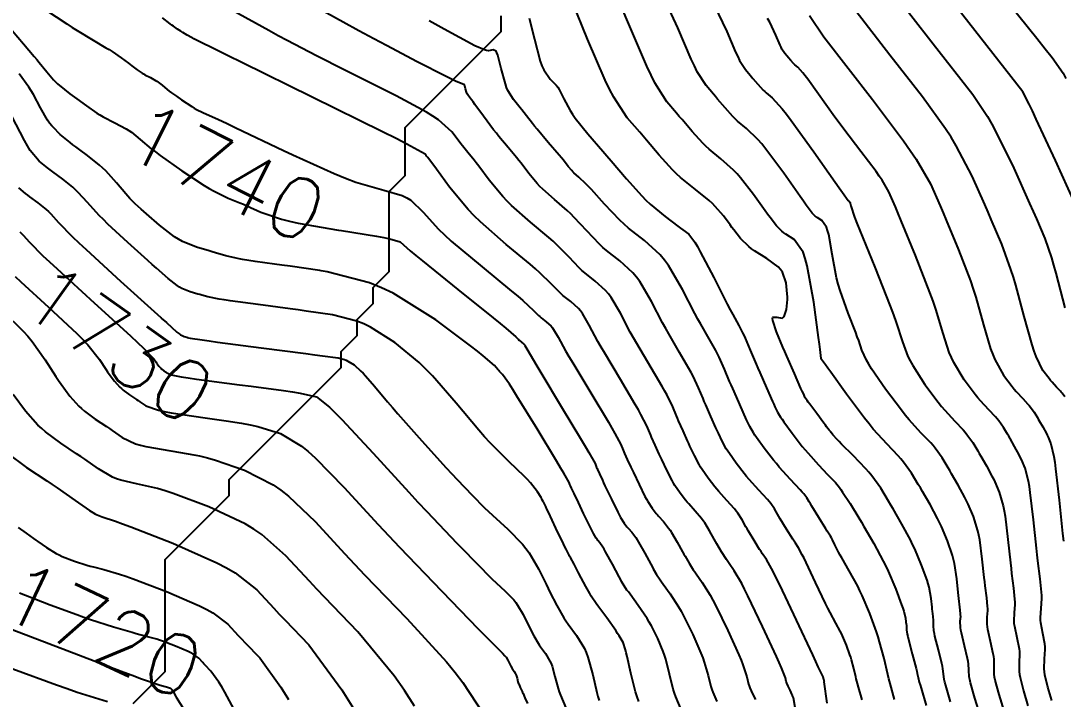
# Model space of a CAD drawing. Header units: metres. Extents: x 837475 to 838479, y 1189012 to 1191015.
# Drawn here: x 837890 to 837955.1, y 1189158.7 to 1189201.1 of the extents above; entities that cross this region are included whole.
import ezdxf

# ---------------------------------------------------------------- set-up
doc = ezdxf.new("R2010")
doc.units = ezdxf.units.M
doc.header["$LTSCALE"] = 0.3
for name, color, linetype in [('COTAS 10', 1, 'Continuous'), ('COTAS INT', 252, 'Continuous'), ('DRENAJE', 5, 'Continuous')]:
    doc.layers.add(name, color=color, linetype=linetype)
doc.styles.get("Standard").update_dxf_attribs({"font": 'simplex.shx'})

msp = doc.modelspace()

# ---------------------------------------------------------------- linework, layer by layer
at = {"layer": 'COTAS 10'}
for points in [[(837955.794, 1189189.764), (837954.602, 1189192.382), (837953.411, 1189194.965), (837953.172, 1189195.473), (837952.972, 1189195.892), (837952.574, 1189196.659), (837946.196, 1189204.838)], [(837933.296, 1189202.087), (837934.085, 1189200.437), (837934.632, 1189199.149), (837934.762, 1189198.874), (837934.883, 1189198.633), (837935.243, 1189198.059), (837935.545, 1189197.708), (837935.715, 1189197.508), (837936.025, 1189197.139), (837936.352, 1189196.782), (837936.447, 1189196.69), (837936.544, 1189196.6), (837936.911, 1189196.3), (837937.541, 1189195.612), (837937.804, 1189195.278), (837938.106, 1189194.881), (837939.512, 1189192.931), (837940.849, 1189191.032), (837941.106, 1189190.667), (837941.313, 1189190.373), (837941.654, 1189189.891), (837941.679, 1189189.867), (837941.687, 1189189.86), (837941.696, 1189189.854), (837941.732, 1189189.831), (837941.77, 1189189.775), (837941.78, 1189189.748), (837941.789, 1189189.716), (837941.818, 1189189.556), (837942.064, 1189188.848), (837942.21, 1189188.47), (837942.39, 1189188.014), (837943.321, 1189185.708), (837944.286, 1189183.279), (837944.488, 1189182.745), (837944.661, 1189182.27), (837945.049, 1189181.054), (837945.387, 1189180.144), (837945.529, 1189179.862), (837945.693, 1189179.567), (837946.456, 1189178.395), (837947.29, 1189177.276), (837947.498, 1189177.016), (837947.696, 1189176.777), (837948.326, 1189176.09), (837948.841, 1189175.553), (837948.966, 1189175.407), (837949.083, 1189175.264), (837949.441, 1189174.759), (837949.76, 1189174.237), (837949.852, 1189174.082), (837949.946, 1189173.923), (837950.3, 1189173.313), (837950.644, 1189172.671), (837950.732, 1189172.491), (837950.817, 1189172.311), (837951.098, 1189171.656), (837951.339, 1189170.804), (837951.399, 1189170.5), (837951.457, 1189170.166), (837951.64, 1189168.716), (837951.794, 1189167.249), (837951.832, 1189166.905), (837951.869, 1189166.587), (837951.987, 1189165.663), (837952.058, 1189164.974), (837952.064, 1189164.803), (837952.066, 1189164.642), (837952.026, 1189164.136), (837952.005, 1189163.626), (837952.018, 1189163.463), (837952.04, 1189163.29), (837952.189, 1189162.587), (837952.338, 1189161.881), (837952.359, 1189161.707), (837952.372, 1189161.542), (837952.349, 1189161.022), (837952.341, 1189160.472), (837952.364, 1189160.287), (837952.397, 1189160.089), (837952.607, 1189159.256), (837952.892, 1189158.33)], [(837944.553, 1189158.722), (837944.281, 1189159.72), (837944.21, 1189159.997), (837944.14, 1189160.275), (837943.9, 1189161.283), (837943.626, 1189162.326), (837943.533, 1189162.627), (837943.434, 1189162.933), (837943.017, 1189164.079), (837942.538, 1189165.205), (837942.4, 1189165.499), (837942.26, 1189165.784), (837941.733, 1189166.749), (837941.262, 1189167.555), (837941.157, 1189167.74), (837941.064, 1189167.909), (837940.819, 1189168.385), (837940.674, 1189168.69), (837940.617, 1189168.804), (837940.559, 1189168.91), (837940.43, 1189169.114), (837940.359, 1189169.227), (837940.273, 1189169.366), (837939.837, 1189170.073), (837939.396, 1189170.793), (837939.307, 1189170.939), (837939.232, 1189171.063), (837939.081, 1189171.32), (837938.889, 1189171.56), (837938.789, 1189171.673), (837938.668, 1189171.807), (837938.061, 1189172.459), (837937.357, 1189173.236), (837937.175, 1189173.448), (837936.999, 1189173.659), (837936.411, 1189174.411), (837935.939, 1189175.069), (837935.836, 1189175.222), (837935.745, 1189175.361), (837935.518, 1189175.756), (837935.321, 1189176.178), (837935.25, 1189176.334), (837935.172, 1189176.508), (837934.826, 1189177.281), (837934.45, 1189178.137), (837934.352, 1189178.364), (837934.256, 1189178.587), (837933.933, 1189179.356), (837933.6, 1189180.096), (837933.498, 1189180.3), (837933.392, 1189180.504), (837932.975, 1189181.239), (837932.451, 1189182.158), (837932.278, 1189182.478), (837932.093, 1189182.827), (837931.324, 1189184.324), (837930.441, 1189185.816), (837930.185, 1189186.162), (837929.924, 1189186.478), (837928.937, 1189187.378), (837927.934, 1189188.156), (837927.662, 1189188.397), (837927.392, 1189188.649), (837926.441, 1189189.648), (837925.625, 1189190.559), (837925.442, 1189190.755), (837925.277, 1189190.927), (837924.833, 1189191.346), (837924.536, 1189191.605), (837924.463, 1189191.677), (837924.394, 1189191.749), (837924.179, 1189192.006), (837923.873, 1189192.394), (837923.746, 1189192.547), (837923.601, 1189192.72), (837922.926, 1189193.512), (837922.234, 1189194.326), (837922.078, 1189194.514), (837921.938, 1189194.685), (837921.562, 1189195.166), (837921.271, 1189195.55), (837921.184, 1189195.66), (837921.094, 1189195.771), (837920.748, 1189196.186), (837920.412, 1189196.741), (837920.328, 1189196.941), (837920.249, 1189197.16), (837919.998, 1189198.118), (837919.783, 1189198.961), (837919.726, 1189199.107), (837919.67, 1189199.215), (837919.478, 1189199.294), (837919.191, 1189199.23), (837919.076, 1189199.248), (837918.945, 1189199.283), (837918.341, 1189199.54), (837916.437, 1189200.58), (837915.486, 1189201.109)], [(837889.443, 1189200.49), (837890.156, 1189199.658), (837890.817, 1189198.883), (837890.979, 1189198.689), (837891.132, 1189198.504), (837891.607, 1189197.911), (837892.028, 1189197.416), (837892.147, 1189197.293), (837892.267, 1189197.176), (837892.705, 1189196.805), (837893.048, 1189196.549), (837893.186, 1189196.446), (837893.332, 1189196.338), (837893.484, 1189196.225), (837894.078, 1189195.785), (837894.734, 1189195.34), (837894.925, 1189195.225), (837895.12, 1189195.113), (837895.855, 1189194.738), (837896.561, 1189194.365), (837896.737, 1189194.254), (837896.904, 1189194.139), (837897.437, 1189193.699), (837898.127, 1189193.117), (837898.393, 1189192.914), (837898.691, 1189192.692), (837900.04, 1189191.739), (837901.432, 1189190.825), (837901.758, 1189190.628), (837902.058, 1189190.456), (837902.928, 1189190.036), (837903.668, 1189189.741), (837903.886, 1189189.647), (837904.11, 1189189.549), (837904.968, 1189189.15), (837906.26, 1189188.716), (837906.757, 1189188.596), (837907.314, 1189188.475), (837909.831, 1189188.038), (837910.02, 1189188.008), (837912.194, 1189187.657), (837912.654, 1189187.572), (837913.03, 1189187.495), (837913.687, 1189187.291), (837914.303, 1189186.747), (837914.654, 1189186.456), (837915.083, 1189186.104), (837917.282, 1189184.327), (837919.485, 1189182.55), (837919.917, 1189182.197), (837920.271, 1189181.906), (837920.907, 1189181.359), (837921.042, 1189181.219), (837921.08, 1189181.183), (837921.118, 1189181.149), (837921.259, 1189181.039), (837921.398, 1189180.913), (837921.435, 1189180.868), (837921.471, 1189180.819), (837921.595, 1189180.609), (837921.997, 1189179.915), (837922.208, 1189179.562), (837922.462, 1189179.138), (837923.739, 1189177.025), (837925.011, 1189174.913), (837925.262, 1189174.49), (837925.468, 1189174.138), (837925.849, 1189173.452), (837925.949, 1189173.215), (837925.978, 1189173.147), (837926.008, 1189173.077), (837926.124, 1189172.813), (837926.312, 1189172.406), (837926.387, 1189172.245), (837926.473, 1189172.063), (837926.869, 1189171.233), (837927.272, 1189170.415), (837927.363, 1189170.24), (837927.445, 1189170.088), (837927.663, 1189169.727), (837927.833, 1189169.51), (837927.883, 1189169.449), (837927.936, 1189169.388), (837928.139, 1189169.164), (837928.394, 1189168.826), (837928.479, 1189168.693), (837928.571, 1189168.542), (837928.957, 1189167.856), (837929.33, 1189167.166), (837929.414, 1189167.013), (837929.49, 1189166.877), (837929.696, 1189166.522), (837929.918, 1189166.187), (837930.004, 1189166.063), (837930.101, 1189165.925), (837930.542, 1189165.312), (837931.071, 1189164.497), (837931.223, 1189164.231), (837931.378, 1189163.948), (837931.959, 1189162.783), (837932.469, 1189161.611), (837932.579, 1189161.325), (837932.676, 1189161.055), (837932.912, 1189160.216), (837933.086, 1189159.52), (837933.144, 1189159.34), (837933.206, 1189159.166), (837933.463, 1189158.583)], [(837889.64, 1189185.134), (837889.994, 1189184.804), (837891.723, 1189183.226), (837893.478, 1189181.581), (837893.849, 1189181.208), (837894.169, 1189180.872), (837894.908, 1189179.959), (837895.3, 1189179.338), (837895.402, 1189179.185), (837895.501, 1189179.042), (837895.832, 1189178.595), (837896.167, 1189178.225), (837896.268, 1189178.13), (837896.373, 1189178.039), (837896.783, 1189177.735), (837897.201, 1189177.458), (837897.312, 1189177.383), (837897.42, 1189177.309), (837897.791, 1189177.048), (837898.576, 1189176.78), (837898.946, 1189176.701), (837899.381, 1189176.62), (837901.502, 1189176.314), (837902.822, 1189176.114), (837903.776, 1189175.969), (837904.308, 1189175.865), (837904.797, 1189175.757), (837906.209, 1189175.334), (837907.509, 1189174.544), (837907.926, 1189174.205), (837908.369, 1189173.814), (837910.179, 1189171.964), (837912.315, 1189169.639), (837912.963, 1189168.947), (837913.636, 1189168.234), (837916.273, 1189165.487), (837918.558, 1189163.138), (837919.009, 1189162.676), (837919.381, 1189162.297), (837920.07, 1189161.606), (837920.227, 1189161.446), (837920.264, 1189161.401), (837920.298, 1189161.354), (837920.399, 1189161.183), (837920.479, 1189161.015), (837920.501, 1189160.972), (837920.522, 1189160.93), (837920.595, 1189160.788), (837920.671, 1189160.657), (837920.717, 1189160.587), (837920.807, 1189160.465), (837920.891, 1189160.327), (837920.91, 1189160.283), (837920.929, 1189160.235), (837920.981, 1189160.043), (837921.038, 1189159.827), (837921.059, 1189159.765), (837921.082, 1189159.703), (837921.183, 1189159.47), (837921.298, 1189159.225), (837921.329, 1189159.155), (837921.36, 1189159.084), (837921.473, 1189158.817), (837921.623, 1189158.462)], [(837903.61, 1189157.556), (837902.731, 1189159.171), (837902.531, 1189159.513), (837902.35, 1189159.808), (837901.851, 1189160.495), (837901.507, 1189160.853), (837901.423, 1189160.941), (837901.344, 1189161.025), (837901.099, 1189161.291), (837900.748, 1189161.553), (837900.602, 1189161.634), (837900.434, 1189161.718), (837899.654, 1189162.056), (837898.841, 1189162.363), (837898.652, 1189162.428), (837898.48, 1189162.484), (837897.991, 1189162.617), (837897.416, 1189162.759), (837897.19, 1189162.821), (837896.935, 1189162.893), (837895.771, 1189163.237), (837894.343, 1189163.697), (837893.921, 1189163.842), (837893.488, 1189163.994), (837891.828, 1189164.61), (837890.277, 1189165.21), (837889.912, 1189165.354)]]:
    msp.add_lwpolyline(points, dxfattribs=at)
at = {"layer": 'COTAS INT'}
for points in [[(837949.919, 1189157.67), (837949.571, 1189158.798), (837949.305, 1189159.752), (837949.258, 1189159.955), (837949.223, 1189160.133), (837949.19, 1189160.556), (837949.176, 1189160.941), (837949.152, 1189161.096), (837949.119, 1189161.271), (837948.927, 1189162.073), (837948.735, 1189162.877), (837948.702, 1189163.053), (837948.678, 1189163.209), (837948.665, 1189163.601), (837948.688, 1189163.895), (837948.687, 1189163.989), (837948.683, 1189164.087), (837948.642, 1189164.488), (837948.574, 1189165.024), (837948.552, 1189165.209), (837948.53, 1189165.409), (837948.441, 1189166.261), (837948.295, 1189167.204), (837948.236, 1189167.461), (837948.17, 1189167.717), (837947.866, 1189168.627), (837947.484, 1189169.521), (837947.368, 1189169.766), (837947.248, 1189170.01), (837946.779, 1189170.886), (837946.297, 1189171.717), (837946.169, 1189171.934), (837946.043, 1189172.144), (837945.609, 1189172.857), (837945.12, 1189173.545), (837944.961, 1189173.74), (837944.791, 1189173.938), (837944.089, 1189174.671), (837943.232, 1189175.603), (837942.964, 1189175.927), (837942.683, 1189176.279), (837941.556, 1189177.789), (837940.578, 1189179.154), (837940.392, 1189179.415), (837940.241, 1189179.625), (837940, 1189179.961), (837939.995, 1189179.968), (837939.991, 1189179.974), (837939.985, 1189179.988), (837939.979, 1189180.003), (837939.977, 1189180.011), (837939.977, 1189180.023), (837939.907, 1189180.569), (837939.862, 1189180.91), (837939.806, 1189181.332), (837939.513, 1189183.539), (837939.104, 1189185.807), (837938.976, 1189186.267), (837938.841, 1189186.654), (837938.298, 1189187.446), (837937.77, 1189187.771), (837937.644, 1189187.864), (837937.527, 1189187.958), (837937.176, 1189188.308), (837936.779, 1189188.824), (837936.633, 1189189.023), (837936.471, 1189189.246), (837935.754, 1189190.254), (837934.943, 1189191.304), (837934.721, 1189191.554), (837934.501, 1189191.786), (837933.718, 1189192.475), (837932.971, 1189193.086), (837932.774, 1189193.268), (837932.581, 1189193.456), (837931.917, 1189194.182), (837931.286, 1189194.933), (837931.113, 1189195.136), (837930.941, 1189195.338), (837930.326, 1189196.052), (837929.593, 1189197.221), (837929.347, 1189197.709), (837929.083, 1189198.269), (837927.971, 1189200.888), (837926.846, 1189203.559)], [(837944.174, 1189203.26), (837946.971, 1189199.673), (837949.442, 1189196.505), (837950.356, 1189195.13), (837950.629, 1189194.651), (837950.911, 1189194.13), (837952.001, 1189191.893), (837952.997, 1189189.693), (837953.22, 1189189.194), (837953.419, 1189188.743), (837953.944, 1189187.515), (837954.364, 1189186.292), (837954.496, 1189185.845), (837954.635, 1189185.351), (837955.197, 1189183.173)], [(837950.68, 1189203.467), (837953.443, 1189200.026), (837953.972, 1189199.355), (837954.399, 1189198.805), (837955.087, 1189197.839), (837955.258, 1189197.502)], [(837951.406, 1189158), (837951.089, 1189159.027), (837950.851, 1189159.92), (837950.811, 1189160.121), (837950.782, 1189160.302), (837950.77, 1189160.789), (837950.774, 1189161.241), (837950.756, 1189161.401), (837950.728, 1189161.576), (837950.558, 1189162.33), (837950.387, 1189163.084), (837950.36, 1189163.258), (837950.341, 1189163.417), (837950.345, 1189163.868), (837950.377, 1189164.269), (837950.376, 1189164.396), (837950.37, 1189164.53), (837950.315, 1189165.076), (837950.221, 1189165.806), (837950.192, 1189166.057), (837950.162, 1189166.329), (837950.041, 1189167.489), (837949.876, 1189168.685), (837949.818, 1189168.98), (837949.754, 1189169.26), (837949.482, 1189170.141), (837949.15, 1189170.916), (837949.05, 1189171.129), (837948.946, 1189171.341), (837948.54, 1189172.099), (837948.122, 1189172.82), (837948.011, 1189173.008), (837947.902, 1189173.191), (837947.525, 1189173.808), (837947.102, 1189174.404), (837946.963, 1189174.574), (837946.816, 1189174.745), (837946.208, 1189175.38), (837945.463, 1189176.192), (837945.229, 1189176.474), (837944.983, 1189176.782), (837943.998, 1189178.103), (837943.123, 1189179.378), (837942.947, 1189179.657), (837942.801, 1189179.903), (837942.512, 1189180.524), (837942.319, 1189181.129), (837942.233, 1189181.365), (837942.132, 1189181.631), (837941.652, 1189182.84), (837941.153, 1189184.258), (837941.04, 1189184.657), (837940.939, 1189185.058), (837940.668, 1189186.526), (837940.447, 1189187.754), (837940.378, 1189188.002), (837940.306, 1189188.212), (837940.015, 1189188.639), (837939.733, 1189188.813), (837939.665, 1189188.862), (837939.603, 1189188.913), (837939.415, 1189189.1), (837939.046, 1189189.598), (837938.869, 1189189.845), (837938.66, 1189190.139), (837937.633, 1189191.593), (837936.524, 1189193.093), (837936.263, 1189193.416), (837936.021, 1189193.699), (837935.315, 1189194.387), (837934.757, 1189194.843), (837934.61, 1189194.979), (837934.466, 1189195.119), (837933.971, 1189195.66), (837933.5, 1189196.22), (837933.371, 1189196.372), (837933.243, 1189196.523), (837932.784, 1189197.055), (837932.238, 1189197.927), (837932.055, 1189198.291), (837931.857, 1189198.709), (837931.028, 1189200.663), (837929.97, 1189202.968)], [(837942.534, 1189158.699), (837942.494, 1189158.836), (837942.348, 1189159.341), (837942.208, 1189159.855), (837942.171, 1189159.999), (837942.135, 1189160.142), (837942.012, 1189160.662), (837941.87, 1189161.2), (837941.822, 1189161.355), (837941.771, 1189161.512), (837941.556, 1189162.103), (837941.309, 1189162.684), (837941.238, 1189162.836), (837941.166, 1189162.983), (837940.894, 1189163.481), (837940.529, 1189164.157), (837940.398, 1189164.417), (837940.254, 1189164.709), (837939.627, 1189166.024), (837939.029, 1189167.282), (837938.904, 1189167.537), (837938.797, 1189167.752), (837938.556, 1189168.19), (837938.364, 1189168.476), (837938.288, 1189168.595), (837938.202, 1189168.73), (837937.809, 1189169.363), (837937.415, 1189170.009), (837937.328, 1189170.154), (837937.251, 1189170.284), (837937.056, 1189170.627), (837936.826, 1189170.956), (837936.727, 1189171.077), (837936.613, 1189171.211), (837936.076, 1189171.8), (837935.473, 1189172.466), (837935.317, 1189172.648), (837935.166, 1189172.829), (837934.661, 1189173.474), (837934.24, 1189174.073), (837934.141, 1189174.225), (837934.051, 1189174.372), (837933.788, 1189174.851), (837933.552, 1189175.355), (837933.478, 1189175.516), (837933.4, 1189175.688), (837933.086, 1189176.387), (837932.762, 1189177.125), (837932.677, 1189177.321), (837932.595, 1189177.513), (837932.316, 1189178.175), (837931.974, 1189178.904), (837931.851, 1189179.138), (837931.716, 1189179.386), (837931.128, 1189180.396), (837930.453, 1189181.554), (837930.264, 1189181.895), (837930.074, 1189182.244), (837929.378, 1189183.581), (837928.647, 1189184.817), (837928.435, 1189185.103), (837928.219, 1189185.365), (837927.402, 1189186.11), (837926.571, 1189186.755), (837926.345, 1189186.954), (837926.122, 1189187.163), (837925.334, 1189187.99), (837924.555, 1189188.828), (837924.337, 1189189.043), (837924.118, 1189189.251), (837923.323, 1189189.942), (837922.588, 1189190.583), (837922.408, 1189190.761), (837922.238, 1189190.937), (837921.708, 1189191.575), (837921.228, 1189192.21), (837921.09, 1189192.386), (837920.949, 1189192.562), (837920.419, 1189193.196), (837919.851, 1189193.881), (837919.687, 1189194.088), (837919.519, 1189194.304), (837918.885, 1189195.146), (837918.342, 1189195.884), (837918.231, 1189196.033), (837918.138, 1189196.158), (837917.942, 1189196.412), (837917.864, 1189196.54), (837917.845, 1189196.586), (837917.827, 1189196.637), (837917.769, 1189196.858), (837917.719, 1189197.052), (837917.706, 1189197.086), (837917.693, 1189197.111), (837917.649, 1189197.129), (837917.176, 1189197.322), (837916.893, 1189197.457), (837916.545, 1189197.628), (837914.736, 1189198.54), (837912.821, 1189199.552), (837912.025, 1189199.971), (837911.107, 1189200.468), (837910.117, 1189201.01), (837907.882, 1189202.253)], [(837948.053, 1189158.569), (837947.759, 1189159.583), (837947.705, 1189159.789), (837947.663, 1189159.963), (837947.611, 1189160.322), (837947.578, 1189160.641), (837947.548, 1189160.79), (837947.509, 1189160.965), (837947.296, 1189161.816), (837947.082, 1189162.671), (837947.044, 1189162.848), (837947.015, 1189163), (837946.984, 1189163.333), (837946.999, 1189163.521), (837946.999, 1189163.581), (837946.996, 1189163.644), (837946.97, 1189163.9), (837946.926, 1189164.243), (837946.913, 1189164.361), (837946.898, 1189164.489), (837946.841, 1189165.033), (837946.713, 1189165.723), (837946.655, 1189165.942), (837946.585, 1189166.174), (837946.25, 1189167.113), (837945.817, 1189168.125), (837945.686, 1189168.403), (837945.55, 1189168.68), (837945.019, 1189169.672), (837944.473, 1189170.614), (837944.327, 1189170.86), (837944.185, 1189171.098), (837943.692, 1189171.906), (837943.139, 1189172.685), (837942.958, 1189172.907), (837942.766, 1189173.131), (837941.971, 1189173.961), (837941.246, 1189174.673), (837941.098, 1189174.823), (837940.973, 1189174.952), (837940.709, 1189175.247), (837940.603, 1189175.391), (837940.577, 1189175.424), (837940.552, 1189175.455), (837940.476, 1189175.545), (837940.315, 1189175.746), (837940.238, 1189175.847), (837940.147, 1189175.969), (837939.698, 1189176.571), (837939.258, 1189177.168), (837939.172, 1189177.286), (837939.102, 1189177.383), (837938.977, 1189177.564), (837938.861, 1189177.824), (837938.795, 1189177.97), (837938.715, 1189178.149), (837938.307, 1189179.067), (837937.829, 1189180.157), (837937.704, 1189180.444), (837937.584, 1189180.725), (837937.179, 1189181.688), (837936.951, 1189182.389), (837936.941, 1189182.504), (837936.955, 1189182.585), (837937.2, 1189182.595), (837937.536, 1189182.539), (837937.608, 1189182.579), (837937.67, 1189182.643), (837937.814, 1189183.075), (837937.863, 1189183.688), (837937.864, 1189183.867), (837937.859, 1189184.05), (837937.798, 1189184.743), (837937.554, 1189185.412), (837937.433, 1189185.579), (837937.29, 1189185.739), (837936.581, 1189186.254), (837935.807, 1189186.73), (837935.623, 1189186.866), (837935.451, 1189187.004), (837934.937, 1189187.517), (837934.512, 1189188.05), (837934.396, 1189188.201), (837934.282, 1189188.353), (837933.874, 1189188.915), (837933.361, 1189189.515), (837933.18, 1189189.692), (837932.981, 1189189.873), (837932.122, 1189190.563), (837931.185, 1189191.328), (837930.937, 1189191.557), (837930.695, 1189191.793), (837929.863, 1189192.703), (837929.071, 1189193.645), (837928.855, 1189193.9), (837928.639, 1189194.154), (837927.867, 1189195.049), (837927.019, 1189196.338), (837926.755, 1189196.84), (837926.479, 1189197.404), (837925.374, 1189199.965), (837924.4, 1189202.367)], [(837891.537, 1189201.786), (837892.865, 1189200.905), (837893.194, 1189200.693), (837893.507, 1189200.496), (837894.497, 1189199.901), (837895.302, 1189199.426), (837895.498, 1189199.303), (837895.682, 1189199.185), (837896.251, 1189198.791), (837896.704, 1189198.453), (837896.816, 1189198.37), (837896.922, 1189198.291), (837897.253, 1189198.045), (837897.558, 1189197.839), (837897.646, 1189197.785), (837897.737, 1189197.733), (837898.078, 1189197.56), (837898.405, 1189197.386), (837898.486, 1189197.335), (837898.564, 1189197.282), (837898.811, 1189197.078), (837899.131, 1189196.808), (837899.255, 1189196.713), (837899.393, 1189196.611), (837899.707, 1189196.389), (837900.018, 1189196.168), (837900.664, 1189195.745), (837900.815, 1189195.653), (837900.955, 1189195.573), (837901.358, 1189195.378), (837902.327, 1189194.94), (837902.823, 1189194.706), (837903.418, 1189194.423), (837906.388, 1189192.998), (837906.985, 1189192.726), (837909.547, 1189191.558), (837910.261, 1189191.266), (837910.905, 1189191.021), (837912.65, 1189190.524), (837913.813, 1189190.195), (837914.09, 1189190.056), (837914.349, 1189189.896), (837915.12, 1189189.147), (837916.075, 1189188.085), (837916.449, 1189187.729), (837916.871, 1189187.345), (837918.792, 1189185.731), (837920.643, 1189184.225), (837921.022, 1189183.909), (837921.342, 1189183.637), (837922.014, 1189183.017), (837922.312, 1189182.705), (837922.396, 1189182.626), (837922.481, 1189182.551), (837922.795, 1189182.307), (837923.103, 1189182.026), (837923.185, 1189181.927), (837923.265, 1189181.819), (837923.541, 1189181.352), (837924.016, 1189180.498), (837924.222, 1189180.145), (837924.459, 1189179.742), (837925.586, 1189177.867), (837926.687, 1189176.031), (837926.909, 1189175.652), (837927.095, 1189175.33), (837927.466, 1189174.633), (837927.61, 1189174.29), (837927.653, 1189174.19), (837927.697, 1189174.089), (837927.864, 1189173.707), (837928.084, 1189173.226), (837928.16, 1189173.063), (837928.243, 1189172.886), (837928.599, 1189172.138), (837928.967, 1189171.404), (837929.058, 1189171.237), (837929.143, 1189171.085), (837929.413, 1189170.664), (837929.666, 1189170.34), (837929.742, 1189170.249), (837929.82, 1189170.158), (837930.123, 1189169.823), (837930.449, 1189169.422), (837930.541, 1189169.289), (837930.635, 1189169.146), (837930.982, 1189168.549), (837931.31, 1189167.945), (837931.393, 1189167.798), (837931.471, 1189167.66), (837931.724, 1189167.233), (837931.989, 1189166.823), (837932.075, 1189166.696), (837932.167, 1189166.562), (837932.546, 1189166.031), (837933.043, 1189165.224), (837933.209, 1189164.917), (837933.388, 1189164.574), (837934.139, 1189163.031), (837934.828, 1189161.505), (837934.968, 1189161.173), (837935.085, 1189160.879), (837935.327, 1189160.142), (837935.442, 1189159.684), (837935.48, 1189159.565), (837935.521, 1189159.45), (837935.69, 1189159.066), (837935.863, 1189158.72)], [(837938.436, 1189157.71), (837938.257, 1189158.818), (837938.194, 1189158.945), (837938.178, 1189158.981), (837938.161, 1189159.017), (837938.104, 1189159.151), (837938.041, 1189159.295), (837938.022, 1189159.338), (837938.001, 1189159.382), (837937.917, 1189159.549), (837937.836, 1189159.734), (837937.816, 1189159.79), (837937.797, 1189159.847), (837937.742, 1189160.069), (837937.495, 1189160.703), (837937.356, 1189161.02), (837937.187, 1189161.399), (837936.319, 1189163.279), (837935.398, 1189165.199), (837935.195, 1189165.603), (837935.015, 1189165.952), (837934.549, 1189166.751), (837934.233, 1189167.2), (837934.146, 1189167.329), (837934.06, 1189167.459), (837933.752, 1189167.943), (837933.453, 1189168.443), (837933.371, 1189168.583), (837933.291, 1189168.725), (837933.006, 1189169.241), (837932.699, 1189169.749), (837932.603, 1189169.885), (837932.504, 1189170.019), (837932.107, 1189170.482), (837931.704, 1189170.927), (837931.6, 1189171.049), (837931.499, 1189171.17), (837931.162, 1189171.6), (837930.842, 1189172.081), (837930.752, 1189172.233), (837930.662, 1189172.393), (837930.329, 1189173.042), (837930.013, 1189173.709), (837929.932, 1189173.881), (837929.856, 1189174.047), (837929.605, 1189174.6), (837929.385, 1189175.101), (837929.328, 1189175.234), (837929.272, 1189175.364), (837929.083, 1189175.814), (837928.721, 1189176.521), (837928.556, 1189176.814), (837928.363, 1189177.149), (837927.433, 1189178.71), (837926.457, 1189180.346), (837926.236, 1189180.728), (837926.035, 1189181.08), (837925.487, 1189182.095), (837925.059, 1189182.818), (837924.935, 1189182.986), (837924.809, 1189183.139), (837924.33, 1189183.575), (837923.844, 1189183.952), (837923.712, 1189184.069), (837923.582, 1189184.191), (837923.121, 1189184.675), (837922.413, 1189185.367), (837922.127, 1189185.62), (837921.802, 1189185.901), (837920.302, 1189187.135), (837918.692, 1189188.54), (837918.298, 1189188.928), (837917.925, 1189189.315), (837916.765, 1189190.711), (837915.939, 1189191.843), (837915.777, 1189192.064), (837915.644, 1189192.245), (837915.404, 1189192.565), (837915.347, 1189192.634), (837915.329, 1189192.657), (837915.31, 1189192.682), (837915.233, 1189192.784), (837914.104, 1189193.397), (837913.421, 1189193.744), (837912.577, 1189194.167), (837908.193, 1189196.335), (837903.786, 1189198.5), (837902.928, 1189198.922), (837902.228, 1189199.267), (837901.005, 1189199.871), (837900.787, 1189199.984), (837900.721, 1189200.02), (837900.651, 1189200.058), (837900.376, 1189200.211), (837900.105, 1189200.369), (837900.038, 1189200.41), (837899.975, 1189200.45), (837899.777, 1189200.585), (837899.525, 1189200.77), (837899.428, 1189200.841), (837899.319, 1189200.92), (837898.826, 1189201.28)], [(837940.346, 1189158.481), (837940.172, 1189159.814), (837940.174, 1189159.84), (837940.173, 1189159.847), (837940.172, 1189159.855), (837940.166, 1189159.883), (837940.157, 1189159.912), (837940.155, 1189159.921), (837940.152, 1189159.929), (837940.143, 1189159.96), (837940.135, 1189159.991), (837940.133, 1189160), (837940.13, 1189160.009), (837940.123, 1189160.04), (837940.114, 1189160.073), (837940.111, 1189160.083), (837940.108, 1189160.092), (837940.095, 1189160.128), (837940.08, 1189160.164), (837940.076, 1189160.173), (837940.071, 1189160.182), (837940.055, 1189160.212), (837939.796, 1189160.759), (837939.639, 1189161.094), (837939.445, 1189161.508), (837938.435, 1189163.664), (837937.385, 1189165.875), (837937.165, 1189166.323), (837936.977, 1189166.701), (837936.552, 1189167.47), (837936.298, 1189167.838), (837936.217, 1189167.962), (837936.131, 1189168.094), (837935.78, 1189168.653), (837935.434, 1189169.226), (837935.35, 1189169.369), (837935.271, 1189169.504), (837935.031, 1189169.934), (837934.762, 1189170.353), (837934.665, 1189170.481), (837934.558, 1189170.615), (837934.092, 1189171.141), (837933.588, 1189171.697), (837933.458, 1189171.849), (837933.333, 1189171.999), (837932.912, 1189172.537), (837932.541, 1189173.077), (837932.447, 1189173.229), (837932.356, 1189173.383), (837932.058, 1189173.947), (837931.782, 1189174.532), (837931.705, 1189174.699), (837931.628, 1189174.867), (837931.345, 1189175.494), (837931.073, 1189176.113), (837931.002, 1189176.277), (837930.933, 1189176.438), (837930.7, 1189176.995), (837930.347, 1189177.713), (837930.204, 1189177.976), (837930.04, 1189178.268), (837928.455, 1189180.95), (837928.25, 1189181.311), (837928.055, 1189181.662), (837927.432, 1189182.838), (837926.853, 1189183.818), (837926.685, 1189184.044), (837926.514, 1189184.252), (837925.866, 1189184.842), (837925.207, 1189185.354), (837925.029, 1189185.512), (837924.852, 1189185.677), (837924.227, 1189186.332), (837923.484, 1189187.098), (837923.232, 1189187.332), (837922.96, 1189187.576), (837921.812, 1189188.538), (837920.64, 1189189.562), (837920.353, 1189189.844), (837920.082, 1189190.126), (837919.237, 1189191.143), (837918.584, 1189192.026), (837918.433, 1189192.225), (837918.296, 1189192.403), (837917.911, 1189192.88), (837917.576, 1189193.289), (837917.47, 1189193.424), (837917.359, 1189193.569), (837916.909, 1189194.17), (837916.08, 1189194.919), (837915.729, 1189195.156), (837915.326, 1189195.407), (837913.432, 1189196.42), (837911.307, 1189197.47), (837910.758, 1189197.744), (837910.226, 1189198.011), (837908.446, 1189198.911), (837906.619, 1189199.869), (837906.058, 1189200.171), (837905.472, 1189200.489), (837903.157, 1189201.772)], [(837921.735, 1189201.276), (837922.074, 1189199.954), (837922.434, 1189198.575), (837922.538, 1189198.284), (837922.644, 1189198.034), (837923.043, 1189197.459), (837923.426, 1189197.078), (837923.521, 1189196.95), (837923.612, 1189196.811), (837923.902, 1189196.227), (837924.291, 1189195.497), (837924.445, 1189195.267), (837924.618, 1189195.024), (837925.409, 1189194.046), (837926.336, 1189192.969), (837926.596, 1189192.664), (837926.857, 1189192.357), (837927.809, 1189191.224), (837928.764, 1189190.163), (837929.026, 1189189.901), (837929.288, 1189189.653), (837930.227, 1189188.872), (837931.022, 1189188.285), (837931.193, 1189188.159), (837931.343, 1189188.05), (837931.709, 1189187.787), (837932.087, 1189187.274), (837932.244, 1189187.006), (837932.425, 1189186.684), (837933.269, 1189185.067), (837934.112, 1189183.409), (837934.292, 1189183.061), (837934.449, 1189182.762), (837934.822, 1189182.081), (837935.069, 1189181.622), (837935.146, 1189181.462), (837935.226, 1189181.287), (837935.55, 1189180.537), (837935.918, 1189179.662), (837936.027, 1189179.408), (837936.138, 1189179.149), (837936.567, 1189178.174), (837936.943, 1189177.329), (837937.023, 1189177.152), (837937.091, 1189177.001), (837937.248, 1189176.66), (837937.44, 1189176.35), (837937.53, 1189176.218), (837937.638, 1189176.066), (837938.161, 1189175.347), (837938.796, 1189174.527), (837938.974, 1189174.31), (837939.154, 1189174.098), (837939.808, 1189173.369), (837940.374, 1189172.773), (837940.497, 1189172.645), (837940.605, 1189172.533), (837940.875, 1189172.26), (837941.119, 1189171.957), (837941.211, 1189171.826), (837941.314, 1189171.674), (837941.776, 1189170.954), (837942.327, 1189170.052), (837942.486, 1189169.786), (837942.648, 1189169.511), (837943.258, 1189168.459), (837943.852, 1189167.35), (837944.004, 1189167.04), (837944.151, 1189166.73), (837944.635, 1189165.598), (837945.001, 1189164.63), (837945.073, 1189164.423), (837945.132, 1189164.242), (837945.242, 1189163.805), (837945.266, 1189163.569), (837945.273, 1189163.513), (837945.279, 1189163.462), (837945.298, 1189163.313), (837945.309, 1189163.201), (837945.31, 1189163.174), (837945.31, 1189163.148), (837945.304, 1189163.066), (837945.352, 1189162.791), (837945.386, 1189162.643), (837945.43, 1189162.464), (837945.665, 1189161.56), (837945.9, 1189160.66), (837945.944, 1189160.485), (837945.98, 1189160.341), (837946.031, 1189160.089), (837946.104, 1189159.794), (837946.153, 1189159.624), (837946.213, 1189159.415), (837946.536, 1189158.34)], [(837954.379, 1189158.66), (837954.125, 1189159.485), (837953.943, 1189160.257), (837953.917, 1189160.453), (837953.901, 1189160.641), (837953.929, 1189161.255), (837953.971, 1189161.842), (837953.963, 1189162.012), (837953.947, 1189162.186), (837953.82, 1189162.843), (837953.692, 1189163.497), (837953.676, 1189163.668), (837953.668, 1189163.835), (837953.706, 1189164.403), (837953.755, 1189165.016), (837953.753, 1189165.211), (837953.745, 1189165.417), (837953.659, 1189166.251), (837953.516, 1189167.368), (837953.472, 1189167.753), (837953.426, 1189168.169), (837953.24, 1189169.944), (837953.038, 1189171.647), (837952.981, 1189172.019), (837952.923, 1189172.347), (837952.713, 1189173.17), (837952.484, 1189173.707), (837952.414, 1189173.854), (837952.342, 1189174.001), (837952.06, 1189174.527), (837951.771, 1189175.026), (837951.694, 1189175.156), (837951.619, 1189175.283), (837951.357, 1189175.71), (837951.064, 1189176.123), (837950.968, 1189176.241), (837950.866, 1189176.36), (837950.445, 1189176.799), (837949.929, 1189177.362), (837949.767, 1189177.557), (837949.597, 1189177.771), (837948.914, 1189178.686), (837948.262, 1189179.756), (837948.112, 1189180.067), (837947.974, 1189180.385), (837947.586, 1189181.584), (837947.137, 1189183.084), (837946.961, 1189183.59), (837946.763, 1189184.137), (837945.861, 1189186.442), (837944.969, 1189188.614), (837944.777, 1189189.076), (837944.609, 1189189.477), (837944.2, 1189190.426), (837943.779, 1189191.151), (837943.603, 1189191.411), (837943.402, 1189191.698), (837942.46, 1189192.951), (837941.391, 1189194.346), (837941.109, 1189194.722), (837940.834, 1189195.094), (837939.132, 1189197.459), (837938.971, 1189197.673), (837938.832, 1189197.852), (837938.507, 1189198.212), (837938.33, 1189198.357), (837938.283, 1189198.4), (837938.237, 1189198.445), (837938.079, 1189198.617), (837937.929, 1189198.796), (837937.847, 1189198.892), (837937.701, 1189199.062), (837937.527, 1189199.34), (837937.469, 1189199.456), (837937.406, 1189199.589), (837937.142, 1189200.211), (837936.761, 1189201.009), (837936.624, 1189201.252)], [(837939.246, 1189201.445), (837940.131, 1189200.103), (837943.18, 1189196.196), (837945.125, 1189193.605), (837945.543, 1189193.006), (837945.91, 1189192.459), (837946.801, 1189190.915), (837947.405, 1189189.549), (837947.591, 1189189.115), (837947.786, 1189188.657), (837948.556, 1189186.8), (837949.297, 1189184.855), (837949.473, 1189184.342), (837949.636, 1189183.839), (837950.123, 1189182.114), (837950.561, 1189180.626), (837950.694, 1189180.273), (837950.832, 1189179.946), (837951.372, 1189178.977), (837951.904, 1189178.265), (837952.036, 1189178.099), (837952.162, 1189177.947), (837952.564, 1189177.509), (837952.892, 1189177.167), (837952.971, 1189177.074), (837953.046, 1189176.983), (837953.274, 1189176.661), (837953.477, 1189176.329), (837953.536, 1189176.23), (837953.596, 1189176.129), (837953.821, 1189175.74), (837954.04, 1189175.331), (837954.096, 1189175.217), (837954.15, 1189175.102), (837954.329, 1189174.685), (837954.508, 1189173.89), (837954.562, 1189173.538), (837954.619, 1189173.128), (837954.839, 1189171.172), (837955.057, 1189169.089), (837955.112, 1189168.601)], [(837955.19, 1189177.613), (837955.027, 1189177.843), (837954.974, 1189177.908), (837954.917, 1189177.974), (837954.682, 1189178.219), (837954.395, 1189178.532), (837954.305, 1189178.641), (837954.21, 1189178.759), (837953.83, 1189179.269), (837953.401, 1189180.135), (837953.276, 1189180.478), (837953.148, 1189180.866), (837952.66, 1189182.643), (837952.136, 1189184.595), (837951.984, 1189185.093), (837951.83, 1189185.574), (837951.25, 1189187.157), (837950.602, 1189188.7), (837950.406, 1189189.154), (837950.201, 1189189.621), (837949.401, 1189191.404), (837948.41, 1189193.294), (837948.086, 1189193.828), (837947.74, 1189194.367), (837946.311, 1189196.35), (837944.269, 1189198.968), (837942.153, 1189201.681)], [(837931.235, 1189158.1), (837930.891, 1189158.882), (837930.808, 1189159.116), (837930.731, 1189159.357), (837930.497, 1189160.29), (837930.266, 1189161.231), (837930.191, 1189161.477), (837930.11, 1189161.718), (837929.779, 1189162.535), (837929.368, 1189163.323), (837929.237, 1189163.545), (837929.099, 1189163.769), (837928.539, 1189164.592), (837928.036, 1189165.287), (837927.933, 1189165.43), (837927.847, 1189165.551), (837927.668, 1189165.812), (837927.509, 1189166.093), (837927.436, 1189166.228), (837927.35, 1189166.386), (837926.932, 1189167.163), (837926.508, 1189167.939), (837926.418, 1189168.097), (837926.339, 1189168.23), (837926.154, 1189168.505), (837926.051, 1189168.619), (837926.025, 1189168.65), (837925.999, 1189168.68), (837925.913, 1189168.79), (837925.746, 1189169.092), (837925.669, 1189169.244), (837925.578, 1189169.426), (837925.139, 1189170.329), (837924.704, 1189171.24), (837924.615, 1189171.427), (837924.54, 1189171.585), (837924.383, 1189171.92), (837924.32, 1189172.065), (837924.303, 1189172.103), (837924.287, 1189172.141), (837924.232, 1189172.271), (837923.894, 1189172.861), (837923.698, 1189173.189), (837923.459, 1189173.589), (837922.229, 1189175.626), (837920.975, 1189177.669), (837920.721, 1189178.072), (837920.508, 1189178.404), (837920.074, 1189179.019), (837919.894, 1189179.198), (837919.84, 1189179.257), (837919.784, 1189179.319), (837919.57, 1189179.577), (837918.869, 1189180.187), (837918.508, 1189180.472), (837918.073, 1189180.807), (837915.898, 1189182.437), (837913.245, 1189184.087), (837912.509, 1189184.436), (837911.773, 1189184.737), (837909.11, 1189185.435), (837908.752, 1189185.488), (837908.665, 1189185.5), (837906.8, 1189185.77), (837906.286, 1189185.844), (837905.828, 1189185.909), (837904.627, 1189186.074), (837903.831, 1189186.196), (837903.627, 1189186.235), (837903.431, 1189186.275), (837902.785, 1189186.435), (837902.139, 1189186.621), (837901.944, 1189186.677), (837901.741, 1189186.735), (837900.949, 1189186.961), (837900.087, 1189187.318), (837899.84, 1189187.457), (837899.589, 1189187.615), (837898.656, 1189188.334), (837897.84, 1189189.049), (837897.663, 1189189.204), (837897.507, 1189189.341), (837897.124, 1189189.681), (837896.799, 1189190.014), (837896.68, 1189190.146), (837896.549, 1189190.295), (837895.971, 1189190.978), (837895.291, 1189191.725), (837895.096, 1189191.914), (837894.897, 1189192.096), (837894.153, 1189192.692), (837893.673, 1189193.045), (837893.427, 1189193.224), (837893.24, 1189193.366), (837893.058, 1189193.507), (837892.449, 1189193.996), (837891.996, 1189194.457), (837891.913, 1189194.54), (837891.776, 1189194.716), (837891.645, 1189194.902), (837891.214, 1189195.663), (837890.768, 1189196.495), (837890.627, 1189196.725), (837890.479, 1189196.956), (837889.881, 1189197.788)], [(837928.576, 1189158.598), (837928.472, 1189158.891), (837928.375, 1189159.193), (837928.082, 1189160.363), (837927.856, 1189161.407), (837927.802, 1189161.63), (837927.751, 1189161.824), (837927.599, 1189162.286), (837927.364, 1189162.689), (837927.261, 1189162.845), (837927.142, 1189163.02), (837926.578, 1189163.815), (837926.032, 1189164.563), (837925.926, 1189164.708), (837925.839, 1189164.828), (837925.685, 1189165.037), (837925.605, 1189165.173), (837925.565, 1189165.245), (837925.517, 1189165.333), (837925.277, 1189165.779), (837924.987, 1189166.322), (837924.827, 1189166.621), (837924.539, 1189167.159), (837924.308, 1189167.59), (837924.264, 1189167.673), (837924.228, 1189167.739), (837924.17, 1189167.846), (837924.167, 1189167.849), (837924.166, 1189167.851), (837924.164, 1189167.853), (837924.047, 1189168.096), (837923.974, 1189168.248), (837923.883, 1189168.437), (837923.41, 1189169.424), (837922.934, 1189170.417), (837922.842, 1189170.609), (837922.768, 1189170.764), (837922.643, 1189171.027), (837922.631, 1189171.053), (837922.628, 1189171.06), (837922.626, 1189171.066), (837922.616, 1189171.09), (837922.555, 1189171.196), (837922.519, 1189171.255), (837922.476, 1189171.328), (837922.254, 1189171.695), (837921.817, 1189172.256), (837921.638, 1189172.451), (837921.434, 1189172.662), (837920.487, 1189173.567), (837919.304, 1189174.745), (837918.951, 1189175.129), (837918.587, 1189175.539), (837917.179, 1189177.226), (837915.691, 1189178.934), (837915.277, 1189179.356), (837914.861, 1189179.757), (837913.349, 1189181.022), (837911.827, 1189181.969), (837911.405, 1189182.169), (837910.983, 1189182.342), (837909.455, 1189182.742), (837907.813, 1189182.976), (837907.319, 1189183.044), (837906.807, 1189183.114), (837904.816, 1189183.378), (837903.054, 1189183.619), (837902.686, 1189183.674), (837902.372, 1189183.724), (837901.671, 1189183.861), (837901.284, 1189183.973), (837901.166, 1189184.006), (837901.045, 1189184.041), (837900.569, 1189184.177), (837900.052, 1189184.391), (837899.904, 1189184.474), (837899.754, 1189184.569), (837899.194, 1189185), (837898.458, 1189185.652), (837898.196, 1189185.885), (837897.91, 1189186.141), (837896.669, 1189187.259), (837895.429, 1189188.412), (837895.144, 1189188.691), (837894.884, 1189188.952), (837894.155, 1189189.748), (837893.573, 1189190.387), (837893.406, 1189190.549), (837893.236, 1189190.705), (837892.6, 1189191.214), (837891.978, 1189191.67), (837891.817, 1189191.792), (837891.662, 1189191.912), (837891.141, 1189192.33), (837890.58, 1189193.01), (837890.399, 1189193.295), (837890.206, 1189193.622), (837889.417, 1189195.153)], [(837889.833, 1189190.665), (837890.266, 1189190.317), (837890.395, 1189190.218), (837890.529, 1189190.116), (837891.046, 1189189.737), (837891.575, 1189189.313), (837891.717, 1189189.184), (837891.856, 1189189.049), (837892.34, 1189188.517), (837893.219, 1189187.609), (837893.608, 1189187.236), (837894.059, 1189186.811), (837896.213, 1189184.837), (837898.313, 1189182.942), (837898.73, 1189182.566), (837898.758, 1189182.542), (837899.075, 1189182.255), (837899.731, 1189181.667), (837899.918, 1189181.523), (837899.968, 1189181.491), (837900.017, 1189181.464), (837900.19, 1189181.392), (837900.348, 1189181.347), (837900.389, 1189181.335), (837900.428, 1189181.324), (837900.469, 1189181.313), (837900.557, 1189181.287), (837901.312, 1189181.173), (837901.745, 1189181.114), (837902.276, 1189181.042), (837905.005, 1189180.683), (837907.787, 1189180.319), (837908.351, 1189180.244), (837908.827, 1189180.181), (837909.801, 1189180.049), (837910.193, 1189179.946), (837910.301, 1189179.902), (837910.409, 1189179.851), (837910.8, 1189179.608), (837911.231, 1189179.229), (837911.365, 1189179.091), (837911.506, 1189178.94), (837912.067, 1189178.278), (837912.889, 1189177.297), (837913.194, 1189176.946), (837913.532, 1189176.56), (837915.034, 1189174.877), (837916.561, 1189173.193), (837916.916, 1189172.807), (837917.241, 1189172.456), (837918.167, 1189171.474), (837918.957, 1189170.689), (837919.195, 1189170.461), (837919.442, 1189170.228), (837920.406, 1189169.348), (837921.32, 1189168.416), (837921.536, 1189168.151), (837921.736, 1189167.882), (837922.322, 1189166.882), (837922.789, 1189165.909), (837922.914, 1189165.656), (837923.037, 1189165.411), (837923.465, 1189164.586), (837923.906, 1189163.825), (837924.037, 1189163.62), (837924.173, 1189163.417), (837924.695, 1189162.703), (837925.184, 1189161.902), (837925.298, 1189161.644), (837925.404, 1189161.37), (837925.709, 1189160.249), (837925.962, 1189159.152), (837926.034, 1189158.893), (837926.107, 1189158.653)], [(837889.914, 1189187.922), (837890.027, 1189187.819), (837890.138, 1189187.711), (837890.524, 1189187.287), (837891.371, 1189186.431), (837891.773, 1189186.05), (837892.248, 1189185.608), (837894.565, 1189183.493), (837896.835, 1189181.422), (837897.28, 1189181.007), (837897.646, 1189180.661), (837898.303, 1189179.986), (837898.433, 1189179.779), (837898.467, 1189179.728), (837898.5, 1189179.681), (837898.611, 1189179.532), (837898.722, 1189179.408), (837898.756, 1189179.377), (837898.791, 1189179.346), (837898.928, 1189179.245), (837899.067, 1189179.153), (837899.104, 1189179.128), (837899.14, 1189179.103), (837899.264, 1189179.016), (837900.008, 1189178.866), (837900.435, 1189178.802), (837900.958, 1189178.728), (837903.646, 1189178.378), (837904.378, 1189178.28), (837906.399, 1189178.009), (837906.963, 1189177.924), (837907.441, 1189177.845), (837908.451, 1189177.621), (837909.268, 1189176.973), (837909.624, 1189176.628), (837910.037, 1189176.21), (837911.995, 1189174.099), (837914.212, 1189171.667), (837914.787, 1189171.046), (837915.345, 1189170.449), (837917.22, 1189168.481), (837918.757, 1189166.913), (837919.102, 1189166.568), (837919.412, 1189166.262), (837920.238, 1189165.477), (837920.774, 1189164.931), (837920.9, 1189164.776), (837921.017, 1189164.618), (837921.36, 1189164.032), (837921.634, 1189163.462), (837921.707, 1189163.314), (837921.78, 1189163.17), (837922.03, 1189162.687), (837922.289, 1189162.241), (837922.365, 1189162.121), (837922.445, 1189162.002), (837922.751, 1189161.584), (837923.037, 1189161.115), (837923.104, 1189160.963), (837923.166, 1189160.803), (837923.345, 1189160.146), (837923.538, 1189159.41), (837923.609, 1189159.2), (837923.688, 1189158.987), (837924.033, 1189158.193)], [(837888.882, 1189182.958), (837890.121, 1189181.739), (837890.155, 1189181.702), (837890.417, 1189181.409), (837890.692, 1189181.083), (837891.513, 1189179.932), (837892.167, 1189178.896), (837892.337, 1189178.642), (837892.501, 1189178.403), (837893.053, 1189177.658), (837893.611, 1189177.042), (837893.78, 1189176.884), (837893.955, 1189176.731), (837894.638, 1189176.225), (837895.336, 1189175.763), (837895.52, 1189175.638), (837895.7, 1189175.514), (837896.318, 1189175.08), (837897.144, 1189174.693), (837897.456, 1189174.6), (837897.804, 1189174.513), (837899.358, 1189174.25), (837900.921, 1189173.971), (837901.153, 1189173.929), (837901.238, 1189173.909), (837901.652, 1189173.806), (837902.152, 1189173.668), (837903.967, 1189173.046), (837905.749, 1189172.115), (837906.229, 1189171.783), (837906.702, 1189171.418), (837908.363, 1189169.83), (837910.228, 1189167.805), (837910.83, 1189167.165), (837911.47, 1189166.49), (837914.09, 1189163.766), (837916.565, 1189161.064), (837917.113, 1189160.403), (837917.602, 1189159.78), (837918.873, 1189157.845)], [(837914.584, 1189158.291), (837913.94, 1189159.278), (837913.301, 1189160.196), (837911.03, 1189162.948), (837908.979, 1189165.081), (837908.478, 1189165.609), (837908.007, 1189166.11), (837906.547, 1189167.695), (837905.035, 1189169.022), (837904.531, 1189169.36), (837903.989, 1189169.686), (837901.725, 1189170.758), (837899.508, 1189171.579), (837898.997, 1189171.747), (837898.53, 1189171.889), (837897.214, 1189172.186), (837896.227, 1189172.406), (837895.967, 1189172.499), (837895.713, 1189172.607), (837894.845, 1189173.112), (837893.98, 1189173.72), (837893.727, 1189173.893), (837893.47, 1189174.068), (837892.493, 1189174.715), (837891.537, 1189175.423), (837891.292, 1189175.637), (837891.056, 1189175.858), (837890.274, 1189176.721), (837889.502, 1189177.764)], [(837889.119, 1189174.116), (837890.348, 1189173.205), (837891.604, 1189172.373), (837891.935, 1189172.148), (837892.26, 1189171.926), (837893.372, 1189171.143), (837894.281, 1189170.52), (837894.477, 1189170.398), (837894.649, 1189170.299), (837895.07, 1189170.122), (837895.906, 1189169.849), (837896.341, 1189169.688), (837896.863, 1189169.491), (837899.483, 1189168.47), (837902.23, 1189167.257), (837902.833, 1189166.938), (837903.368, 1189166.626), (837904.731, 1189165.561), (837905.786, 1189164.415), (837906.127, 1189164.053), (837906.488, 1189163.671), (837907.97, 1189162.13), (837910.037, 1189159.329), (837910.767, 1189158.152)], [(837889.819, 1189169.454), (837890.326, 1189169.101), (837890.782, 1189168.772), (837890.917, 1189168.676), (837891.055, 1189168.578), (837891.585, 1189168.205), (837892.191, 1189167.839), (837892.377, 1189167.746), (837892.571, 1189167.655), (837893.337, 1189167.355), (837894.116, 1189167.107), (837894.319, 1189167.049), (837894.515, 1189166.996), (837895.177, 1189166.841), (837896.155, 1189166.553), (837896.552, 1189166.415), (837897.002, 1189166.253), (837899.083, 1189165.455), (837901.153, 1189164.559), (837901.596, 1189164.334), (837901.983, 1189164.119), (837902.915, 1189163.426), (837903.565, 1189162.72), (837903.775, 1189162.497), (837903.998, 1189162.262), (837904.911, 1189161.313), (837906.233, 1189159.492), (837906.715, 1189158.707)], [(837889.441, 1189163.095), (837892.876, 1189161.772), (837896.26, 1189160.483), (837896.946, 1189160.226), (837897.523, 1189160.013), (837898.698, 1189159.603), (837899.079, 1189159.499), (837899.155, 1189159.479), (837899.218, 1189159.462), (837899.339, 1189159.431), (837899.415, 1189159.339), (837899.451, 1189159.283), (837899.492, 1189159.213), (837899.693, 1189158.854), (837900.724, 1189157.216)], [(837889.494, 1189160.635), (837892.217, 1189159.625), (837892.878, 1189159.394), (837893.499, 1189159.183), (837895.403, 1189158.598)]]:
    msp.add_lwpolyline(points, dxfattribs=at)
at = {"layer": 'DRENAJE'}
msp.add_polyline3d([(837919.974, 1189201.422, 0), (837919.974, 1189200.422, 0), (837918.974, 1189199.422, 0), (837917.974, 1189198.423, 0), (837916.975, 1189197.423, 0), (837915.975, 1189196.423, 0), (837914.975, 1189195.424, 0), (837913.976, 1189194.424, 0), (837913.976, 1189191.425, 0), (837912.976, 1189190.425, 0), (837912.976, 1189185.427, 0), (837911.976, 1189184.427, 0), (837911.976, 1189183.428, 0), (837910.977, 1189182.428, 0), (837910.977, 1189181.429, 0), (837909.977, 1189180.429, 0), (837909.977, 1189179.429, 0), (837908.977, 1189178.43, 0), (837907.978, 1189177.43, 0), (837906.978, 1189176.43, 0), (837904.979, 1189174.431, 0), (837903.979, 1189173.431, 0), (837902.979, 1189172.432, 0), (837902.979, 1189171.432, 0), (837901.98, 1189170.432, 0), (837900.98, 1189169.433, 0), (837899.98, 1189168.433, 0), (837898.981, 1189167.433, 0), (837898.981, 1189160.436, 0), (837897.981, 1189159.436, 0), (837896.981, 1189158.436, 0)], dxfattribs=at)

# ---------------------------------------------------------------- texts
at = {"layer": 'COTAS 10', "char_height": 3.8, "attachment_point": 7}
for s, insert, rotation in [('1740', (837896.124, 1189192.874), 333.2867), ('1730', (837889.697, 1189183.2), 324.31962), ('1720', (837888.372, 1189164.114), 334.66931)]:
    msp.add_mtext(s, dxfattribs=dict(at, insert=insert, rotation=rotation))

doc.saveas('drawing.dxf')
